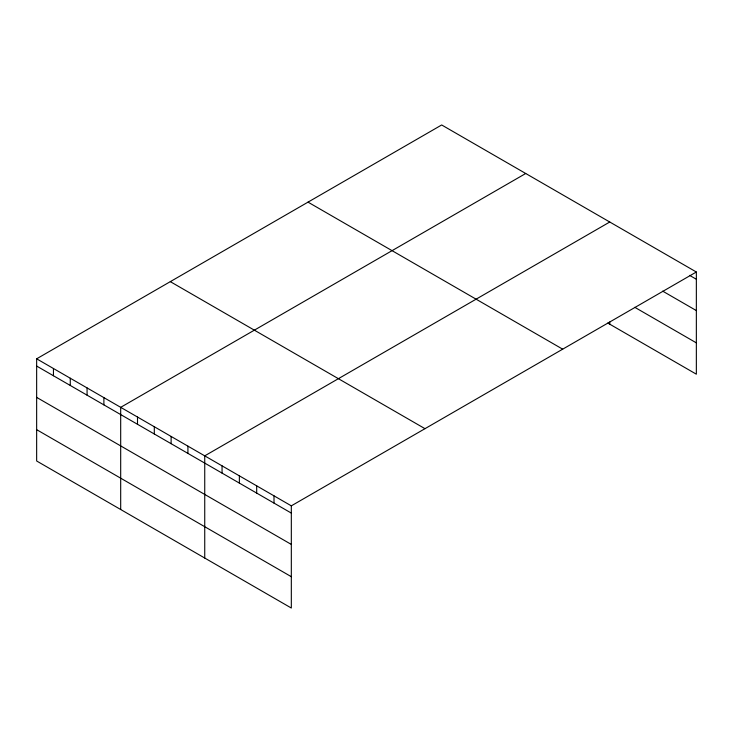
<?xml version="1.0" encoding="UTF-8"?>
<svg xmlns="http://www.w3.org/2000/svg" width="733" height="733" viewBox="0 0 733 733"><rect width="100%" height="100%" fill="white"/><g stroke="black" fill="none" stroke-linecap="round" stroke-linejoin="round"><path stroke-width="1.1" d="M696.35 272.007L441.678 124.967L36.65 358.813L36.65 460.993L291.322 608.033L291.322 505.843L696.35 272.007L696.35 374.187L607.785 323.051M525.717 173.492L120.688 407.337L120.688 509.517M609.764 222.007L204.736 455.853L204.736 558.042M689.616 275.37L696.35 279.255M662.678 291.138L696.35 310.581M634.778 307.31L696.35 342.861M308.016 202.134L562.687 349.174M170.313 281.646L424.984 428.677M36.65 358.813L291.322 505.843M36.65 366.06L291.322 513.091M36.65 397.387L291.322 544.427M36.65 429.666L291.322 576.697M609.764 321.961L609.764 324.197M274.005 495.847L274.005 503.095M256.687 485.851L256.687 493.098M239.37 475.854L239.37 483.102M222.053 465.849L222.053 473.106M187.923 446.15L187.923 453.397M171.119 436.447L171.119 443.694M154.306 426.743L154.306 433.991M137.502 417.04L137.502 424.288M103.884 397.625L103.884 404.882M87.071 387.922L87.071 395.179M70.267 378.219L70.267 385.476M53.454 368.516L53.454 375.763"/></g></svg>
